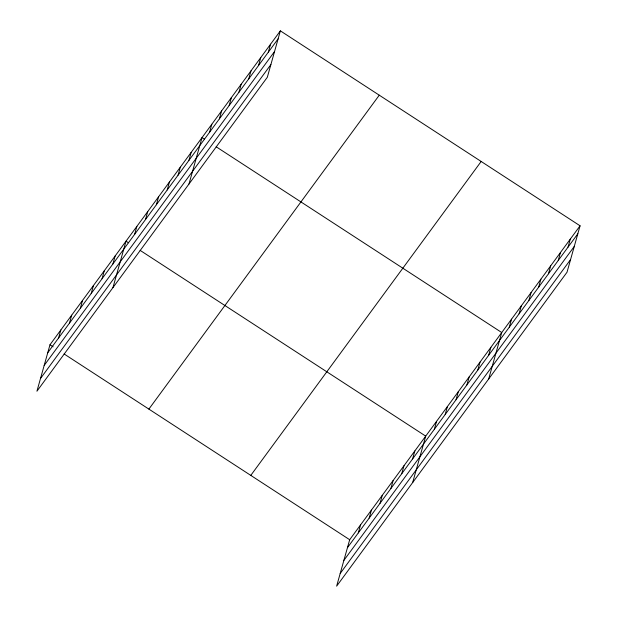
<?xml version="1.0" encoding="UTF-8"?>
<svg xmlns="http://www.w3.org/2000/svg" width="617" height="617" viewBox="0 0 617 617"><rect width="100%" height="100%" fill="white"/><g stroke="black" fill="none" stroke-linecap="round" stroke-linejoin="round"><path stroke-width="0.93" d="M280.365 30.85L49.985 344.772L36.935 391.201L267.315 77.279L280.365 30.85L580.065 225.799L567.015 272.228L336.635 586.15L349.685 539.721L580.065 225.799M58.6 337.954L60.844 329.972M69.459 323.154L71.703 315.171M80.326 308.353L82.562 300.371M91.185 293.553L93.429 285.578M102.044 278.753L104.288 270.778M112.903 263.953L115.148 255.978M112.957 287.607L126.007 241.178L128.367 242.712M134.629 234.36L136.866 226.377M145.489 219.559L147.733 211.577M156.348 204.759L158.592 196.777M167.207 189.959L169.451 181.984M178.066 175.159L180.311 167.184M188.933 160.358L191.17 152.384M188.987 184.013L202.037 137.583L204.389 139.118M209.579 132.223L211.824 124.241M219.374 118.88L221.619 110.898M229.162 105.538L231.406 97.555M238.956 92.195L241.201 84.213M248.751 78.853L250.988 70.878M258.538 65.51L260.783 57.535M268.333 52.167L270.57 44.193M358.307 532.903L360.544 524.92M369.167 518.103L371.411 510.12M380.026 503.302L382.27 495.32M390.885 488.502L393.129 480.527M401.744 473.702L403.988 465.727M412.611 458.901L414.855 450.927M412.665 482.556L425.715 436.126L140.136 250.371M434.329 429.309L436.574 421.326M445.189 414.508L447.433 406.526M456.056 399.708L458.292 391.733M466.915 384.908L469.159 376.933M477.774 370.107L480.018 362.133M488.633 355.307L490.877 347.332M488.687 378.961L501.737 332.532L216.166 146.777M509.287 327.172L511.532 319.19M519.074 313.829L521.319 305.847M528.869 300.487L531.114 292.504M538.664 287.144L540.901 279.169M548.451 273.801L550.696 265.827M558.246 260.459L560.483 252.484M568.033 247.124L570.278 239.141M47.74 352.747L278.12 38.832M44.177 365.441L274.557 51.52M40.498 378.514L270.878 64.592M148.882 409.102L379.27 95.18M250.787 475.391L481.167 161.469M347.44 547.703L577.828 233.781M343.877 560.39L574.257 246.468M340.206 573.463L570.586 259.541M49.985 344.772L53.124 346.816M64.114 353.965L349.685 539.721"/></g></svg>
